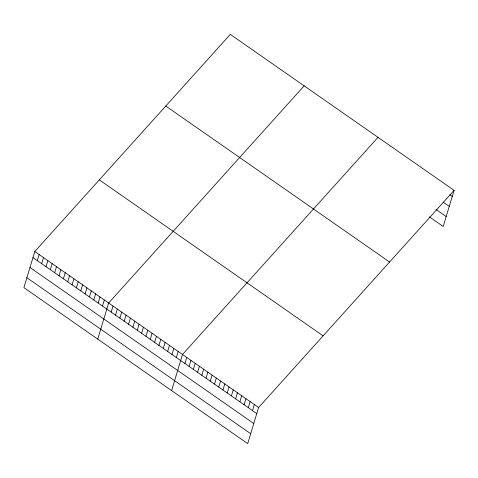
<?xml version="1.0" encoding="UTF-8"?>
<svg xmlns="http://www.w3.org/2000/svg" width="478" height="478" viewBox="0 0 478 478"><rect width="100%" height="100%" fill="white"/><g stroke="black" fill="none" stroke-linecap="round" stroke-linejoin="round"><path stroke-width="0.72" d="M34.804 251.524L23.9 287.631L247.7 443.626L258.598 407.513L454.1 190.369L230.3 34.374L34.804 251.524L258.598 407.513M37.314 260.618L39.148 254.547M41.658 263.647L43.492 257.576M46.002 266.67L47.836 260.606M50.345 269.7L52.18 263.635M54.689 272.729L56.523 266.664M59.033 275.758L60.867 269.688M63.383 278.788L65.211 272.717M67.727 281.811L69.555 275.746M72.07 284.84L73.899 278.776M76.414 287.87L78.243 281.805M80.758 290.899L82.586 284.828M85.102 293.928L86.936 287.858M89.446 296.952L91.28 290.887M93.79 299.981L95.624 293.916M98.133 303.01L99.968 296.946M102.477 306.04L104.312 299.969M97.751 339.105L108.655 302.998L304.157 85.855M111.171 312.092L112.999 306.028M115.515 315.122L117.343 309.057M119.859 318.151L121.687 312.086M124.202 321.18L126.031 315.11M128.546 324.209L130.375 318.139M132.89 327.233L134.718 321.168M137.234 330.262L139.068 324.198M141.578 333.291L143.412 327.227M145.921 336.321L147.756 330.25M150.265 339.35L152.1 333.28M154.609 342.373L156.443 336.309M158.953 345.403L160.787 339.338M163.303 348.432L165.131 342.368M167.647 351.461L169.475 345.391M171.99 354.491L173.819 348.42M176.334 357.514L178.163 351.45M171.608 390.586L182.506 354.479L378.008 137.335M184.902 363.489L186.737 357.425M189.133 366.435L190.961 360.37M193.357 369.386L195.191 363.316M197.587 372.332L199.416 366.262M201.812 375.278L203.646 369.207M206.042 378.223L207.87 372.159M210.266 381.169L212.101 375.105M214.497 384.115L216.325 378.05M218.721 387.06L220.555 380.996M222.951 390.012L224.78 383.942M227.175 392.958L229.01 386.887M231.406 395.904L233.234 389.839M235.63 398.849L237.464 392.785M239.86 401.795L241.689 395.73M244.085 404.741L245.919 398.676M248.315 407.686L250.143 401.622M252.539 410.638L254.374 404.567M454.1 190.369L443.196 226.476L429.31 216.797M449.852 194.755L452.266 196.44M443.237 202.14L449.278 206.353M435.924 209.412L446.189 216.564M165.788 106.032L389.588 262.028M99.316 179.865L323.116 335.855M32.97 257.588L256.77 413.584M29.977 267.501L253.776 423.496M26.893 277.718L250.693 433.707"/></g></svg>
